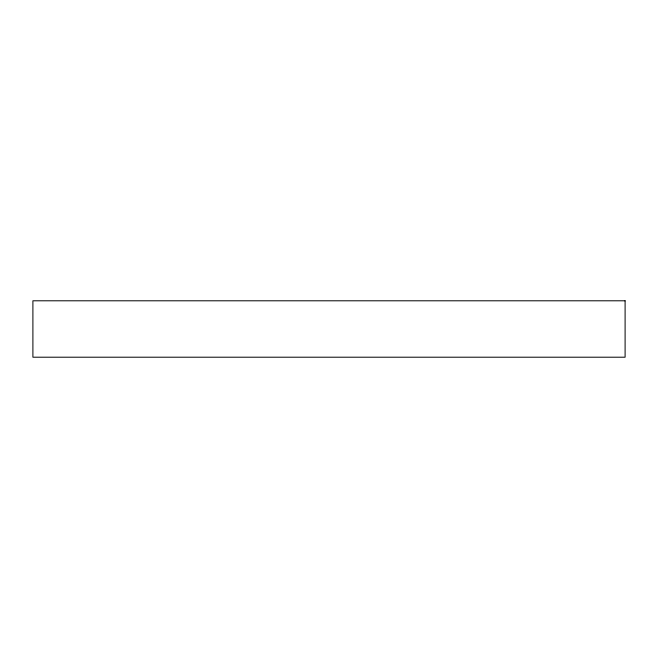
<?xml version="1.0" encoding="UTF-8"?>
<svg xmlns="http://www.w3.org/2000/svg" width="658" height="658" viewBox="0 0 658 658"><rect width="100%" height="100%" fill="white"/><g stroke="black" fill="none" stroke-linecap="round" stroke-linejoin="round"><path stroke-width="0.99" d="M625.1 300.796L32.9 300.796L32.9 357.204L625.1 357.204L625.1 300.796"/></g></svg>
